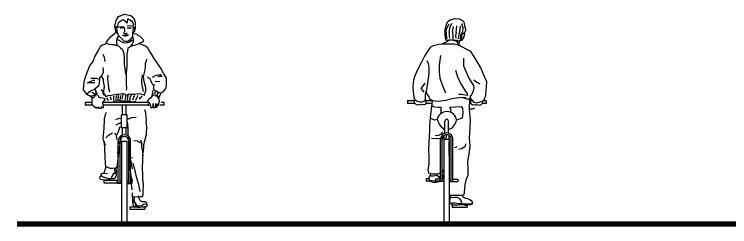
# Model space of a CAD drawing. Header units: millimetres. Extents: x 0 to 35, y -2 to 2.
# Drawn here: x -0.03 to 6.63, y -0.03 to 1.95 of the extents above; entities that cross this region are included whole.
import ezdxf

# ---------------------------------------------------------------- set-up
doc = ezdxf.new("R2010")
doc.units = ezdxf.units.MM
doc.layers.add('45-Biciklisti', color=7, linetype='Continuous')

# ---------------------------------------------------------------- blocks, each defined once
blk = doc.blocks.new('Cyclist 01 - Front view')
for p, q in [((-0.0566, 1.929), (0.0005, 1.9491)), ((0.0005, 1.9491), (0.0586, 1.9375)), ((0.0586, 1.9375), (0.085, 1.9174)), ((-0.0839, 1.8638), (-0.0777, 1.8921)), ((-0.0777, 1.8921), (-0.0566, 1.929)), ((-0.057, 1.8667), (-0.06, 1.8519)), ((-0.057, 1.8667), (-0.0431, 1.8832)), ((-0.0431, 1.8832), (-0.0291, 1.8932)), ((-0.0291, 1.8932), (-0.0104, 1.901)), ((-0.0104, 1.901), (0.0096, 1.8832)), ((0.0096, 1.8832), (0.0226, 1.8667)), ((0.0226, 1.8667), (0.0296, 1.8784)), ((0.0296, 1.8784), (0.0322, 1.8971)), ((0.0322, 1.8971), (0.0318, 1.9075)), ((0.0318, 1.9075), (0.0505, 1.8984)), ((0.0505, 1.8984), (0.0661, 1.8897)), ((0.0661, 1.8897), (0.0792, 1.8715)), ((0.0792, 1.8715), (0.0805, 1.8554)), ((0.085, 1.9174), (0.0924, 1.8963)), ((0.0924, 1.8963), (0.0998, 1.8773)), ((0.0998, 1.8773), (0.1012, 1.8606)), ((-0.0879, 1.8461), (-0.0839, 1.8638)), ((-0.0879, 1.8418), (-0.0879, 1.8461)), ((-0.0878, 1.8329), (-0.0879, 1.8418)), ((-0.0844, 1.8138), (-0.0878, 1.8329)), ((-0.0809, 1.7918), (-0.0844, 1.8138)), ((-0.0796, 1.8329), (-0.0812, 1.8221)), ((-0.0812, 1.8221), (-0.0769, 1.7941)), ((-0.0763, 1.833), (-0.0796, 1.8329)), ((-0.0779, 1.8214), (-0.0789, 1.832)), ((-0.0761, 1.8024), (-0.0779, 1.8214)), ((-0.0681, 1.833), (-0.0763, 1.833)), ((-0.076, 1.7941), (-0.0761, 1.8024)), ((-0.0679, 1.8067), (-0.0694, 1.7942)), ((-0.0623, 1.8232), (-0.0681, 1.833)), ((-0.0678, 1.7942), (-0.0679, 1.8067)), ((-0.06, 1.8519), (-0.0642, 1.8462)), ((-0.0642, 1.8462), (-0.0641, 1.8371)), ((-0.0641, 1.8371), (-0.0623, 1.8232)), ((-0.0509, 1.8339), (-0.0278, 1.8366)), ((-0.04, 1.8201), (-0.0278, 1.8251)), ((-0.0278, 1.8366), (-0.0071, 1.8342)), ((-0.0278, 1.8251), (-0.0228, 1.8209)), ((-0.0228, 1.8209), (-0.0186, 1.8275)), ((-0.0186, 1.8275), (-0.0169, 1.8209)), ((-0.0169, 1.8209), (-0.012, 1.8252)), ((-0.012, 1.8252), (-0.008, 1.8243)), ((-0.0071, 1.8342), (-0.0021, 1.8243)), ((-0.0021, 1.8243), (0.0014, 1.8013)), ((0.0014, 1.8013), (0.0015, 1.7858)), ((0.0488, 1.8412), (0.0249, 1.8377)), ((0.0259, 1.8222), (0.0348, 1.8239)), ((0.0348, 1.8239), (0.0398, 1.8223)), ((0.0398, 1.8223), (0.0431, 1.8256)), ((0.0431, 1.8256), (0.0464, 1.8181)), ((0.0464, 1.8181), (0.0489, 1.8257)), ((0.0677, 1.8357), (0.0488, 1.8412)), ((0.0489, 1.8257), (0.0506, 1.824)), ((0.0506, 1.824), (0.0572, 1.8224)), ((0.0572, 1.8224), (0.0629, 1.8182)), ((0.0803, 1.8151), (0.0757, 1.7771)), ((0.0796, 1.8489), (0.0768, 1.8407)), ((0.0768, 1.8407), (0.0769, 1.8292)), ((0.0769, 1.8292), (0.0819, 1.821)), ((0.0805, 1.8554), (0.0796, 1.8489)), ((0.0852, 1.8259), (0.0803, 1.8151)), ((0.0819, 1.821), (0.0868, 1.8233)), ((0.0974, 1.8227), (0.0852, 1.8259)), ((0.0868, 1.8233), (0.0951, 1.8267)), ((0.0951, 1.8267), (0.0985, 1.8112)), ((0.0969, 1.7938), (0.0975, 1.8086)), ((0.0975, 1.8086), (0.0974, 1.8227)), ((0.0985, 1.8112), (0.1017, 1.8185)), ((0.1012, 1.8606), (0.0987, 1.8514)), ((0.1016, 1.8376), (0.0987, 1.8514)), ((0.1033, 1.8317), (0.1016, 1.8376)), ((0.1017, 1.8185), (0.1033, 1.8317)), ((-0.1358, 1.7328), (-0.157, 1.7079)), ((-0.1119, 1.7536), (-0.1358, 1.7328)), ((-0.0932, 1.7686), (-0.1119, 1.7536)), ((-0.0801, 1.7769), (-0.0932, 1.7686)), ((-0.0768, 1.777), (-0.0809, 1.7918)), ((-0.0642, 1.7808), (-0.0801, 1.7769)), ((-0.0769, 1.7941), (-0.071, 1.781)), ((-0.0726, 1.777), (-0.0768, 1.777)), ((-0.0694, 1.7942), (-0.076, 1.7941)), ((-0.071, 1.781), (-0.0726, 1.777)), ((-0.0608, 1.7366), (-0.0715, 1.7233)), ((-0.062, 1.7721), (-0.0678, 1.7942)), ((-0.0552, 1.7531), (-0.062, 1.7721)), ((-0.0483, 1.7456), (-0.0608, 1.7366)), ((-0.041, 1.7377), (-0.0552, 1.7531)), ((-0.022, 1.7171), (-0.041, 1.7377)), ((-0.0157, 1.756), (-0.0026, 1.7568)), ((-0.0042, 1.7518), (-0.0157, 1.756)), ((-0.006, 1.7831), (-0.0084, 1.7798)), ((-0.0084, 1.7798), (-0.0051, 1.7765)), ((-0.0051, 1.7765), (0.0032, 1.77)), ((0.0001, 1.7486), (-0.0042, 1.7518)), ((-0.0026, 1.7568), (0.0132, 1.7595)), ((0.0051, 1.7446), (0.0001, 1.7486)), ((0.0032, 1.77), (0.0098, 1.7701)), ((0.014, 1.7447), (0.0051, 1.7446)), ((0.0098, 1.7701), (0.0171, 1.7701)), ((0.0132, 1.7595), (0.0247, 1.7596)), ((0.0248, 1.7481), (0.014, 1.7447)), ((0.0171, 1.7701), (0.022, 1.7735)), ((0.022, 1.7735), (0.0246, 1.7777)), ((0.0247, 1.7596), (0.0353, 1.7597)), ((0.0314, 1.753), (0.0248, 1.7481)), ((0.0353, 1.7597), (0.0314, 1.753)), ((0.0743, 1.7409), (0.0668, 1.7293)), ((0.0724, 1.738), (0.08, 1.7238)), ((0.0765, 1.7524), (0.0743, 1.7409)), ((0.0757, 1.7771), (0.0765, 1.7524)), ((0.079, 1.7722), (0.0871, 1.7822)), ((0.0938, 1.7683), (0.079, 1.7722)), ((0.0871, 1.7822), (0.0969, 1.7938)), ((0.1176, 1.7619), (0.0938, 1.7683)), ((0.1302, 1.7488), (0.1176, 1.7619)), ((0.1474, 1.7414), (0.1302, 1.7488)), ((0.155, 1.7325), (0.1474, 1.7414)), ((0.1749, 1.7136), (0.155, 1.7325)), ((-0.1864, 1.6674), (-0.2061, 1.6614)), ((-0.1662, 1.6793), (-0.1864, 1.6674)), ((-0.171, 1.6906), (-0.1742, 1.6814)), ((-0.1742, 1.6814), (-0.1412, 1.6727)), ((-0.157, 1.7079), (-0.171, 1.6906)), ((-0.1412, 1.6727), (-0.1156, 1.6696)), ((-0.1156, 1.6696), (-0.0941, 1.6672)), ((-0.0941, 1.6672), (-0.0743, 1.66)), ((-0.0715, 1.7233), (-0.0746, 1.6937)), ((-0.0746, 1.6937), (-0.07, 1.6589)), ((-0.072, 1.7183), (-0.0533, 1.7096)), ((-0.0533, 1.7096), (-0.0308, 1.6956)), ((-0.0308, 1.6956), (-0.011, 1.6869)), ((-0.0028, 1.7008), (-0.022, 1.7171)), ((-0.011, 1.6869), (0.0072, 1.6844)), ((0.0094, 1.6976), (-0.0028, 1.7008)), ((0.0072, 1.6844), (0.0285, 1.6878)), ((0.0242, 1.6977), (0.0094, 1.6976)), ((0.0423, 1.7028), (0.0242, 1.6977)), ((0.0285, 1.6878), (0.0466, 1.6946)), ((0.0547, 1.7111), (0.0423, 1.7028)), ((0.0466, 1.6946), (0.063, 1.7022)), ((0.0705, 1.6717), (0.0533, 1.649)), ((0.0668, 1.7293), (0.0547, 1.7111)), ((0.063, 1.7022), (0.0818, 1.7126)), ((0.0803, 1.6899), (0.0705, 1.6717)), ((0.0789, 1.6586), (0.1068, 1.6654)), ((0.08, 1.7238), (0.0828, 1.7064)), ((0.0828, 1.7064), (0.0803, 1.6899)), ((0.1068, 1.6654), (0.1413, 1.6804)), ((0.1741, 1.6636), (0.1392, 1.6756)), ((0.1413, 1.6804), (0.1627, 1.6898)), ((0.1627, 1.6898), (0.18, 1.7014)), ((0.18, 1.7014), (0.1749, 1.7136)), ((-0.2413, 1.6193), (-0.2762, 1.5614)), ((-0.2267, 1.6474), (-0.2413, 1.6193)), ((-0.2061, 1.6614), (-0.2267, 1.6474)), ((-0.0743, 1.66), (-0.0562, 1.6552)), ((-0.0562, 1.6552), (-0.037, 1.6389)), ((-0.037, 1.6389), (-0.0187, 1.6216)), ((-0.0187, 1.6216), (-0.0069, 1.5838)), ((0.0261, 1.5735), (0.0315, 1.6088)), ((0.0315, 1.6088), (0.0355, 1.6361)), ((0.0355, 1.6361), (0.0519, 1.6485)), ((0.0519, 1.6485), (0.0789, 1.6586)), ((0.1969, 1.6528), (0.1741, 1.6636)), ((0.2174, 1.6336), (0.1969, 1.6528)), ((0.2305, 1.6132), (0.2174, 1.6336)), ((0.255, 1.5768), (0.2305, 1.6132)), ((-0.2762, 1.5614), (-0.2956, 1.5109)), ((-0.1998, 1.5791), (-0.1872, 1.5521)), ((-0.1872, 1.5521), (-0.1819, 1.5117)), ((-0.0069, 1.5838), (-0.0026, 1.5361)), ((-0.0026, 1.5361), (-0.0012, 1.4792)), ((0.0263, 1.5405), (0.0261, 1.5735)), ((0.0266, 1.5001), (0.0263, 1.5405)), ((0.2012, 1.5046), (0.2092, 1.5336)), ((0.2771, 1.539), (0.255, 1.5768)), ((0.3166, 1.4801), (0.2771, 1.539)), ((-0.322, 1.477), (-0.3454, 1.4139)), ((-0.2956, 1.5109), (-0.322, 1.477)), ((-0.0012, 1.4792), (0.0023, 1.4462)), ((0.026, 1.4638), (0.0266, 1.5001)), ((0.1918, 1.4345), (0.1973, 1.4651)), ((0.197, 1.4938), (0.2012, 1.5046)), ((0.1973, 1.4651), (0.197, 1.4938)), ((0.3421, 1.442), (0.3166, 1.4801)), ((-0.3454, 1.4139), (-0.3609, 1.3703)), ((-0.2057, 1.3831), (-0.1937, 1.4111)), ((-0.1955, 1.4358), (-0.198, 1.4556)), ((-0.1937, 1.4111), (-0.1955, 1.4358)), ((0.0023, 1.4462), (0.0075, 1.4133)), ((0.0075, 1.4133), (0.0159, 1.387)), ((0.0159, 1.387), (0.0208, 1.4019)), ((0.0208, 1.4019), (0.0238, 1.4349)), ((0.0238, 1.4349), (0.026, 1.4638)), ((0.1846, 1.3958), (0.1918, 1.4345)), ((0.3664, 1.3963), (0.3421, 1.442)), ((-0.3742, 1.3329), (-0.3811, 1.2921)), ((-0.3609, 1.3703), (-0.3742, 1.3329)), ((-0.3198, 1.3253), (-0.2886, 1.337)), ((-0.2878, 1.3528), (-0.3125, 1.3517)), ((-0.2886, 1.337), (-0.2745, 1.3371)), ((-0.2575, 1.3537), (-0.2878, 1.3528)), ((-0.2426, 1.3473), (-0.2575, 1.3537)), ((-0.2376, 1.34), (-0.2301, 1.3466)), ((-0.2284, 1.3302), (-0.2376, 1.34)), ((-0.2301, 1.3466), (-0.2279, 1.3622)), ((-0.2279, 1.3622), (-0.2057, 1.3831)), ((-0.2128, 1.3763), (-0.2114, 1.3632)), ((-0.2114, 1.3632), (-0.1988, 1.3419)), ((-0.1988, 1.3419), (-0.1987, 1.3238)), ((-0.1539, 1.3841), (-0.1569, 1.3462)), ((-0.1569, 1.3462), (-0.1516, 1.2985)), ((0.0159, 1.387), (0.0153, 1.3442)), ((0.0153, 1.3442), (0.0166, 1.2948)), ((0.1603, 1.3446), (0.1589, 1.3107)), ((0.165, 1.3726), (0.1603, 1.3446)), ((0.1609, 1.3881), (0.165, 1.3726)), ((0.1775, 1.3694), (0.1846, 1.3958)), ((0.1844, 1.324), (0.1775, 1.3694)), ((0.2161, 1.3695), (0.2307, 1.3569)), ((0.2307, 1.3569), (0.241, 1.3461)), ((0.241, 1.3461), (0.2489, 1.3217)), ((0.2613, 1.3651), (0.2941, 1.3827)), ((0.2941, 1.3827), (0.3319, 1.3886)), ((0.3518, 1.3723), (0.3123, 1.3697)), ((0.3319, 1.3886), (0.3518, 1.3723)), ((0.3925, 1.3552), (0.3664, 1.3963)), ((0.3931, 1.3342), (0.3925, 1.3552)), ((0.3927, 1.2873), (0.3931, 1.3342)), ((-0.3811, 1.2921), (-0.3834, 1.2485)), ((-0.3445, 1.3119), (-0.3198, 1.3253)), ((-0.3106, 1.3122), (-0.3445, 1.3119)), ((-0.276, 1.3124), (-0.3106, 1.3122)), ((-0.2379, 1.2847), (-0.271, 1.2568)), ((-0.2379, 1.2847), (-0.2332, 1.316)), ((-0.2332, 1.316), (-0.2284, 1.3302)), ((-0.1987, 1.3238), (-0.1894, 1.2768)), ((-0.1894, 1.2768), (-0.1925, 1.257)), ((-0.1516, 1.2985), (-0.1481, 1.2639)), ((0.0166, 1.2948), (0.0185, 1.2668)), ((0.0185, 1.2668), (0.0177, 1.2438)), ((0.1589, 1.3107), (0.165, 1.2778)), ((0.165, 1.2778), (0.1743, 1.231)), ((0.198, 1.2665), (0.1844, 1.324)), ((0.1989, 1.2385), (0.198, 1.2665)), ((0.2489, 1.3217), (0.2601, 1.2977)), ((0.2601, 1.2977), (0.2717, 1.2932)), ((0.2763, 1.2957), (0.2692, 1.2775)), ((0.2692, 1.2775), (0.2692, 1.2593)), ((0.2717, 1.2932), (0.2763, 1.2957)), ((0.2846, 1.3273), (0.3284, 1.326)), ((0.3864, 1.2596), (0.3927, 1.2873)), ((-0.3834, 1.2485), (-0.3492, 1.2027)), ((-0.3494, 1.211), (-0.3492, 1.2027)), ((-0.3492, 1.2027), (-0.3318, 1.1986)), ((-0.3463, 1.2014), (-0.3382, 1.2219)), ((-0.3382, 1.2219), (-0.3162, 1.2385)), ((-0.3318, 1.1986), (-0.3162, 1.1881)), ((-0.3162, 1.2385), (-0.2857, 1.2496)), ((-0.2939, 1.2203), (-0.3038, 1.2226)), ((-0.2963, 1.1919), (-0.2729, 1.2025)), ((-0.2756, 1.2023), (-0.2939, 1.2203)), ((-0.2857, 1.2496), (-0.271, 1.2579)), ((-0.2757, 1.1891), (-0.2626, 1.2)), ((-0.2729, 1.2025), (-0.2644, 1.217)), ((-0.2621, 1.232), (-0.271, 1.2568)), ((-0.27, 1.237), (-0.271, 1.241)), ((-0.2609, 1.2189), (-0.27, 1.237)), ((-0.2626, 1.2), (-0.2495, 1.2067)), ((-0.2538, 1.2133), (-0.2621, 1.232)), ((-0.2495, 1.2067), (-0.2538, 1.2133)), ((-0.2503, 1.2046), (-0.2413, 1.1865)), ((-0.2022, 1.2355), (-0.2179, 1.2486)), ((-0.1979, 1.2175), (-0.2022, 1.2355)), ((-0.1878, 1.1938), (-0.1979, 1.2175)), ((-0.1925, 1.257), (-0.1947, 1.2389)), ((-0.1947, 1.2389), (-0.1939, 1.2168)), ((-0.1939, 1.2168), (-0.1805, 1.1945)), ((-0.1481, 1.2639), (-0.1403, 1.2278)), ((-0.1196, 1.1966), (-0.0783, 1.2078)), ((-0.0783, 1.2078), (-0.0512, 1.2063)), ((-0.0512, 1.2063), (-0.0183, 1.2138)), ((-0.0203, 1.1595), (-0.0116, 1.2024)), ((-0.0183, 1.2138), (0.0008, 1.21)), ((0.0008, 1.21), (0.0115, 1.1969)), ((0.0115, 1.1969), (0.0263, 1.201)), ((0.0263, 1.201), (0.0453, 1.2087)), ((0.0453, 1.2087), (0.0641, 1.2072)), ((0.0538, 1.1716), (0.0641, 1.1996)), ((0.0641, 1.2072), (0.097, 1.2065)), ((0.097, 1.2065), (0.1309, 1.2126)), ((0.1309, 1.2126), (0.1507, 1.2094)), ((0.1507, 1.2094), (0.1695, 1.2037)), ((0.1695, 1.2037), (0.1803, 1.2064)), ((0.1803, 1.2064), (0.1828, 1.1956)), ((0.1828, 1.1956), (0.1989, 1.2385)), ((0.2543, 1.1957), (0.2669, 1.2137)), ((0.2624, 1.2253), (0.2662, 1.2434)), ((0.2669, 1.2137), (0.2624, 1.2253)), ((0.2662, 1.2518), (0.2897, 1.2412)), ((0.2692, 1.2593), (0.2677, 1.2525)), ((0.2882, 1.2317), (0.2832, 1.2428)), ((0.2839, 1.2106), (0.2882, 1.2317)), ((0.2897, 1.2412), (0.3154, 1.2245)), ((0.3046, 1.2027), (0.3156, 1.22)), ((0.3154, 1.2245), (0.3396, 1.2185)), ((0.3156, 1.22), (0.3202, 1.2218)), ((0.3385, 1.2196), (0.3195, 1.1731)), ((0.3396, 1.2185), (0.3601, 1.2291)), ((0.3601, 1.2291), (0.3775, 1.2465)), ((0.3775, 1.2465), (0.3864, 1.2596)), ((-0.3182, 1.1922), (-0.2963, 1.1919)), ((-0.3162, 1.1881), (-0.3012, 1.1684)), ((-0.3012, 1.1684), (-0.2848, 1.1775)), ((-0.3009, 1.1207), (-0.3006, 1.1447)), ((-0.3006, 1.1447), (-0.3001, 1.1668)), ((-0.3001, 1.1668), (-0.2995, 1.1693)), ((-0.2848, 1.1775), (-0.2757, 1.1891)), ((-0.2413, 1.1865), (-0.2277, 1.1771)), ((-0.2277, 1.1771), (-0.202, 1.1729)), ((-0.1962, 1.143), (-0.2027, 1.1286)), ((-0.202, 1.1729), (-0.1865, 1.1684)), ((-0.189, 1.1474), (-0.1962, 1.143)), ((-0.1823, 1.1588), (-0.189, 1.1474)), ((-0.1865, 1.1684), (-0.1823, 1.1588)), ((-0.1805, 1.1945), (-0.1722, 1.1864)), ((-0.1722, 1.1864), (-0.1492, 1.1931)), ((-0.1479, 1.147), (-0.1639, 1.1742)), ((-0.1492, 1.1931), (-0.1196, 1.1966)), ((-0.1209, 1.1521), (-0.1301, 1.1817)), ((-0.0985, 1.1467), (-0.0995, 1.1885)), ((-0.0986, 1.1391), (-0.0738, 1.1468)), ((-0.0772, 1.1574), (-0.0749, 1.1953)), ((-0.0738, 1.1468), (-0.035, 1.1455)), ((-0.0574, 1.151), (-0.0544, 1.198)), ((-0.04, 1.1511), (-0.0321, 1.1949)), ((-0.035, 1.1455), (-0.0037, 1.1441)), ((-0.0037, 1.1441), (0.0151, 1.1442)), ((0.0094, 1.1564), (0.0132, 1.1903)), ((0.0151, 1.1442), (0.0333, 1.1443)), ((0.0292, 1.1549), (0.0345, 1.1961)), ((0.0333, 1.1443), (0.0656, 1.1363)), ((0.0507, 1.1435), (0.0538, 1.1716)), ((0.0656, 1.1363), (0.0919, 1.1389)), ((0.0777, 1.1529), (0.0883, 1.1793)), ((0.0883, 1.1793), (0.0971, 1.1959)), ((0.0919, 1.1389), (0.107, 1.1414)), ((0.1066, 1.1522), (0.117, 1.1795)), ((0.117, 1.1795), (0.1277, 1.1961)), ((0.1402, 1.159), (0.15, 1.1756)), ((0.15, 1.1756), (0.1647, 1.1881)), ((0.2202, 1.1517), (0.2121, 1.1344)), ((0.2121, 1.1344), (0.2125, 1.1285)), ((0.2255, 1.1563), (0.2202, 1.1517)), ((0.2341, 1.1628), (0.2255, 1.1563)), ((0.2442, 1.1738), (0.2341, 1.1628)), ((0.2601, 1.1935), (0.2442, 1.1738)), ((0.2659, 1.1931), (0.2543, 1.1957)), ((0.2846, 1.1975), (0.2659, 1.1931)), ((0.3008, 1.1942), (0.2846, 1.1975)), ((0.3037, 1.1882), (0.2889, 1.1837)), ((0.3157, 1.183), (0.3008, 1.1942)), ((0.3133, 1.177), (0.3037, 1.1882)), ((0.3227, 1.1603), (0.3133, 1.177)), ((0.3195, 1.1731), (0.3157, 1.183)), ((0.3211, 1.1205), (0.3252, 1.1428)), ((0.3252, 1.1428), (0.3227, 1.1603)), ((-0.3656, 1.1318), (-0.3656, 1.1031)), ((-0.3656, 1.1318), (-0.2988, 1.1318)), ((-0.2945, 1.1031), (-0.3656, 1.1031)), ((-0.2941, 1.1004), (-0.3009, 1.1207)), ((-0.285, 1.0908), (-0.2941, 1.1004)), ((-0.2702, 1.0785), (-0.285, 1.0908)), ((-0.2614, 1.0776), (-0.2702, 1.0785)), ((-0.2555, 1.0782), (-0.2678, 1.0902)), ((-0.2678, 1.0902), (-0.2614, 1.0776)), ((-0.2466, 1.0754), (-0.2555, 1.0782)), ((-0.2369, 1.0777), (-0.2466, 1.0754)), ((-0.2282, 1.075), (-0.246, 1.0892)), ((-0.246, 1.0892), (-0.2369, 1.0777)), ((-0.2202, 1.0726), (-0.2282, 1.075)), ((-0.2134, 1.0784), (-0.2202, 1.0726)), ((-0.2033, 1.0779), (-0.2153, 1.0924)), ((-0.2153, 1.0924), (-0.2134, 1.0784)), ((-0.1966, 1.0855), (-0.2033, 1.0779)), ((-0.2027, 1.1286), (-0.2009, 1.1072)), ((-0.2009, 1.1072), (-0.1966, 1.1012)), ((-0.1966, 1.1012), (-0.1966, 1.0855)), ((-0.1942, 1.1318), (0.2154, 1.1318)), ((0.2154, 1.1031), (-0.192, 1.1031)), ((-0.0166, 1.0153), (-0.0166, 1.1031)), ((0.0166, 1.0153), (0.0166, 1.1031)), ((0.2125, 1.1285), (0.2285, 1.1299)), ((0.2268, 1.1031), (0.214, 1.1031)), ((0.2154, 1.1318), (0.229, 1.1318)), ((0.2274, 1.0987), (0.2252, 1.1152)), ((0.2285, 1.1299), (0.238, 1.1101)), ((0.238, 1.1101), (0.2441, 1.0876)), ((0.2441, 1.0876), (0.2534, 1.0758)), ((0.2534, 1.0758), (0.263, 1.0892)), ((0.263, 1.0892), (0.267, 1.101)), ((0.2679, 1.1044), (0.2648, 1.089)), ((0.2648, 1.089), (0.2723, 1.0771)), ((0.267, 1.101), (0.2689, 1.1208)), ((0.2689, 1.1208), (0.2679, 1.1044)), ((0.2723, 1.0771), (0.2799, 1.0823)), ((0.2799, 1.0823), (0.2879, 1.091)), ((0.2879, 1.091), (0.291, 1.1196)), ((0.291, 1.1017), (0.2879, 1.0845)), ((0.2879, 1.0845), (0.3009, 1.0854)), ((0.291, 1.1196), (0.291, 1.1017)), ((0.3009, 1.0854), (0.3056, 1.0922)), ((0.3056, 1.0922), (0.3059, 1.1007)), ((0.3059, 1.1007), (0.3082, 1.1165)), ((0.3082, 1.1165), (0.3067, 1.0973)), ((0.3067, 1.0973), (0.3136, 1.1028)), ((0.3136, 1.1028), (0.3211, 1.1205)), ((0.3656, 1.1031), (0.3294, 1.1031)), ((0.3413, 1.1318), (0.3656, 1.1318)), ((0.3656, 1.1318), (0.3656, 1.1031)), ((-0.1783, 1.019), (-0.1895, 0.9761)), ((-0.1695, 1.0365), (-0.1783, 1.019)), ((-0.0266, 0.8937), (-0.0266, 1.0153)), ((0.0266, 1.0153), (-0.0266, 1.0153)), ((0.0266, 0.8937), (0.0266, 1.0153)), ((0.1997, 1.0317), (0.1885, 1.0613)), ((0.2033, 0.9922), (0.1997, 1.0317)), ((-0.1895, 0.9761), (-0.1905, 0.8872)), ((-0.0808, 0.972), (-0.0495, 0.983)), ((-0.0295, 0.9443), (-0.0623, 0.9286)), ((-0.0495, 0.983), (-0.0266, 0.9815)), ((0.0266, 0.9738), (0.0289, 0.9744)), ((0.0266, 0.9454), (0.0292, 0.9332)), ((0.0289, 0.9744), (0.0699, 0.9905)), ((0.0292, 0.9332), (0.0312, 0.8822)), ((0.0699, 0.9905), (0.1078, 0.9915)), ((0.2021, 0.9395), (0.2051, 0.9691)), ((0.2082, 0.9052), (0.2021, 0.9395)), ((0.2051, 0.9691), (0.2033, 0.9922)), ((-0.1905, 0.8872), (-0.2006, 0.7958)), ((-0.0623, 0.9286), (-0.0804, 0.9186)), ((-0.057, 0.8501), (-0.0409, 0.9062)), ((0.0266, 0.8937), (-0.0266, 0.8937)), ((-0.0166, 0.8266), (-0.0166, 0.8937)), ((0.0166, 0.8266), (0.0166, 0.8937)), ((0.0312, 0.8822), (0.0323, 0.8337)), ((0.2064, 0.8317), (0.2082, 0.9052)), ((-0.1725, 0.8019), (-0.1483, 0.827)), ((-0.1483, 0.827), (-0.1119, 0.8478)), ((-0.0924, 0.8432), (-0.0815, 0.8294)), ((-0.0742, 0.8196), (-0.057, 0.8501)), ((-0.068, 0.7825), (-0.0742, 0.8196)), ((-0.0427, 0.7252), (-0.0285, 0.8053)), ((-0.0285, 0.8053), (-0.0242, 0.8263)), ((0.0323, 0.8337), (0.0408, 0.7671)), ((0.1934, 0.7865), (0.2064, 0.8317)), ((-0.2006, 0.7958), (-0.1926, 0.7568)), ((-0.1926, 0.7568), (-0.1771, 0.7323)), ((-0.19, 0.7698), (-0.1865, 0.6928)), ((-0.0578, 0.3765), (-0.0578, 0.7727)), ((-0.0546, 0.7698), (-0.0442, 0.7386)), ((-0.0411, 0.3765), (-0.0411, 0.7713)), ((-0.0245, 0), (-0.0245, 0.7711)), ((-0.0245, 0.7711), (0.0245, 0.7711)), ((0.0245, 0), (0.0245, 0.7711)), ((0.0408, 0.7671), (0.046, 0.701)), ((0.0411, 0.3765), (0.0411, 0.7711)), ((0.0578, 0.3765), (0.0578, 0.7727)), ((0.1209, 0.77), (0.0873, 0.773)), ((0.1484, 0.7517), (0.1209, 0.77)), ((0.1629, 0.75), (0.1535, 0.778)), ((0.1632, 0.7112), (0.1629, 0.75)), ((0.1785, 0.7259), (0.1934, 0.7865)), ((-0.1865, 0.6928), (-0.182, 0.622)), ((-0.0643, 0.6591), (-0.0427, 0.7252)), ((-0.0583, 0.6072), (-0.0481, 0.6922)), ((0.046, 0.701), (0.0471, 0.6336)), ((0.17, 0.6767), (0.1632, 0.7112)), ((0.1709, 0.6536), (0.17, 0.6767)), ((0.1785, 0.7259), (0.1758, 0.6632)), ((-0.182, 0.622), (-0.1806, 0.5668)), ((-0.0677, 0.5323), (-0.0583, 0.6072)), ((0.0471, 0.6336), (0.0637, 0.5652)), ((0.0514, 0.6079), (0.0485, 0.5644)), ((0.057, 0.6145), (0.0751, 0.6173)), ((0.1725, 0.5874), (0.1698, 0.6368)), ((0.1777, 0.6306), (0.1709, 0.6536)), ((-0.1806, 0.5668), (-0.1771, 0.5348)), ((-0.1771, 0.5348), (-0.1318, 0.5194)), ((-0.1753, 0.5141), (-0.1711, 0.5328)), ((0.0485, 0.5644), (0.0489, 0.5107)), ((0.0637, 0.5652), (0.0705, 0.512)), ((0.0788, 0.5662), (0.0933, 0.5103)), ((0.168, 0.5248), (0.1725, 0.5874)), ((-0.2177, 0.4604), (-0.2105, 0.4703)), ((-0.2105, 0.4703), (-0.2023, 0.472)), ((-0.2023, 0.472), (-0.1891, 0.4721)), ((-0.1891, 0.4721), (-0.1759, 0.4696)), ((-0.1879, 0.4719), (-0.1802, 0.5051)), ((-0.1802, 0.5051), (-0.1753, 0.5141)), ((-0.1759, 0.4696), (-0.1578, 0.473)), ((-0.1318, 0.5194), (-0.1087, 0.5195)), ((-0.1018, 0.4678), (-0.1115, 0.4529)), ((-0.1087, 0.5195), (-0.0808, 0.523)), ((-0.0877, 0.4703), (-0.1018, 0.4678)), ((-0.0918, 0.5216), (-0.0922, 0.5123)), ((-0.0922, 0.5123), (-0.0921, 0.5015)), ((-0.0921, 0.5015), (-0.0894, 0.4867)), ((-0.0894, 0.4867), (-0.0903, 0.4761)), ((-0.0754, 0.472), (-0.0877, 0.4703)), ((-0.0808, 0.523), (-0.0677, 0.5323)), ((-0.0766, 0.526), (-0.0791, 0.5174)), ((-0.0791, 0.5174), (-0.0763, 0.4983)), ((-0.0763, 0.4983), (-0.0755, 0.4812)), ((-0.0755, 0.4812), (-0.0754, 0.472)), ((-0.0744, 0.4581), (-0.0754, 0.472)), ((0.0489, 0.5107), (0.0633, 0.4301)), ((0.0933, 0.5103), (0.1087, 0.437)), ((0.1719, 0.449), (0.168, 0.5248)), ((-0.2284, 0.4386), (-0.2202, 0.4479)), ((-0.2266, 0.4189), (-0.2284, 0.4386)), ((-0.2216, 0.4123), (-0.2266, 0.4189)), ((-0.1926, 0.406), (-0.2216, 0.4123)), ((-0.2202, 0.4479), (-0.211, 0.4486)), ((-0.217, 0.4528), (-0.2177, 0.4604)), ((-0.2168, 0.4482), (-0.217, 0.4528)), ((-0.211, 0.4486), (-0.1971, 0.4398)), ((-0.1971, 0.4398), (-0.1714, 0.4301)), ((-0.1672, 0.4071), (-0.1926, 0.406)), ((-0.0698, 0.4028), (-0.1914, 0.4028)), ((-0.1914, 0.4028), (-0.1914, 0.3817)), ((-0.1714, 0.4301), (-0.1492, 0.4253)), ((-0.1334, 0.4179), (-0.1672, 0.4071)), ((-0.1492, 0.4253), (-0.1196, 0.4239)), ((-0.1245, 0.4229), (-0.1334, 0.4179)), ((-0.1196, 0.4329), (-0.1245, 0.4229)), ((-0.1115, 0.4529), (-0.1196, 0.4329)), ((-0.1196, 0.4239), (-0.108, 0.4223)), ((-0.108, 0.4223), (-0.0923, 0.4241)), ((-0.0923, 0.4241), (-0.0857, 0.4291)), ((-0.0857, 0.4291), (-0.0776, 0.4456)), ((-0.0776, 0.4456), (-0.0744, 0.4581)), ((-0.0698, 0.4028), (-0.0698, 0.3817)), ((0.0633, 0.4301), (0.0621, 0.3734)), ((0.0691, 0.4224), (0.071, 0.3935)), ((0.1087, 0.437), (0.1272, 0.3788)), ((0.1715, 0.4137), (0.1719, 0.449)), ((0.1767, 0.3733), (0.1715, 0.4137)), ((-0.1914, 0.3817), (-0.0698, 0.3817)), ((-0.0677, 0.3977), (-0.0677, 0.3765)), ((-0.0578, 0.3977), (-0.0677, 0.3977)), ((-0.0245, 0.3765), (-0.0677, 0.3765)), ((-0.0245, 0.3977), (-0.0411, 0.3977)), ((0.0245, 0.3977), (0.0411, 0.3977)), ((0.0245, 0.3765), (0.0677, 0.3765)), ((0.0578, 0.3977), (0.0677, 0.3977)), ((0.0621, 0.3734), (0.0691, 0.3175)), ((0.0677, 0.3977), (0.0677, 0.3765)), ((0.1272, 0.3788), (0.1443, 0.3032)), ((0.1746, 0.3041), (0.1767, 0.3733)), ((0.071, 0.2885), (0.0722, 0.2523)), ((0.1667, 0.2556), (0.1748, 0.2738)), ((0.1748, 0.2738), (0.1746, 0.3041)), ((0.072, 0.2572), (0.074, 0.2335)), ((0.0722, 0.2523), (0.087, 0.255)), ((0.074, 0.2335), (0.0741, 0.2161)), ((0.0741, 0.2161), (0.0749, 0.2038)), ((0.0881, 0.2014), (0.0747, 0.2062)), ((0.0749, 0.2038), (0.0793, 0.1841)), ((0.0936, 0.2543), (0.0863, 0.222)), ((0.0863, 0.222), (0.0863, 0.2129)), ((0.0863, 0.2129), (0.0946, 0.204)), ((0.087, 0.255), (0.1117, 0.2526)), ((0.0996, 0.1958), (0.0881, 0.2014)), ((0.0946, 0.204), (0.1013, 0.1942)), ((0.1117, 0.2526), (0.1446, 0.2554)), ((0.1313, 0.2488), (0.1296, 0.2612)), ((0.1404, 0.2307), (0.1313, 0.2488)), ((0.1464, 0.2176), (0.1404, 0.2307)), ((0.1446, 0.2554), (0.1667, 0.2556)), ((0.1522, 0.2117), (0.1464, 0.2176)), ((0.1647, 0.2069), (0.1522, 0.2117)), ((0.1704, 0.2069), (0.1647, 0.2069)), ((0.1819, 0.2063), (0.1704, 0.2069)), ((0.1944, 0.2054), (0.1819, 0.2063)), ((0.2034, 0.1999), (0.1944, 0.2054)), ((0.2084, 0.194), (0.2034, 0.1999)), ((0.0516, 0.1584), (0.0516, 0.1373)), ((0.0516, 0.1584), (0.1144, 0.1584)), ((0.0516, 0.1373), (0.1914, 0.1373)), ((0.0793, 0.1841), (0.086, 0.1625)), ((0.086, 0.1625), (0.1025, 0.161)), ((0.1057, 0.1777), (0.0996, 0.1958)), ((0.1013, 0.1942), (0.108, 0.1768)), ((0.1025, 0.161), (0.1057, 0.1777)), ((0.1131, 0.1594), (0.1071, 0.1793)), ((0.108, 0.1768), (0.1189, 0.1677)), ((0.1256, 0.1546), (0.1131, 0.1594)), ((0.1189, 0.1677), (0.1394, 0.1678)), ((0.1477, 0.1547), (0.1256, 0.1546)), ((0.1394, 0.1678), (0.1608, 0.1729)), ((0.1668, 0.1565), (0.1477, 0.1547)), ((0.1608, 0.1729), (0.1788, 0.1839)), ((0.1645, 0.1584), (0.1914, 0.1584)), ((0.1865, 0.16), (0.1668, 0.1565)), ((0.1788, 0.1839), (0.1896, 0.1882)), ((0.202, 0.161), (0.1865, 0.16)), ((0.1896, 0.1882), (0.2028, 0.1857)), ((0.1914, 0.1584), (0.1914, 0.1373)), ((0.2111, 0.1693), (0.202, 0.161)), ((0.2028, 0.1857), (0.2101, 0.1792)), ((0.2068, 0.1821), (0.2084, 0.194)), ((0.2101, 0.1792), (0.2111, 0.1693)), ((-0.0245, 0), (0.0245, 0))]:
    blk.add_line(p, q)
for radius in [0.0578, 0.0411]:
    blk.add_arc((0, 0.7712), radius, 359.86644, 180.13356)
blk = doc.blocks.new('Cyclist 01 - Rear view')
for p, q in [((0.0069, 1.8612), (0.0326, 1.8812)), ((0.0326, 1.8812), (0.0783, 1.8931)), ((0.0783, 1.8931), (0.1165, 1.888)), ((0.1165, 1.888), (0.1554, 1.8663)), ((0.1554, 1.8663), (0.1651, 1.8269)), ((-0.017, 1.7727), (-0.0103, 1.8007)), ((-0.0103, 1.8007), (-0.0057, 1.8275)), ((-0.0062, 1.7648), (0.0017, 1.8018)), ((-0.0057, 1.8275), (0.0069, 1.8612)), ((0.0017, 1.8018), (0.0229, 1.8441)), ((0.0228, 1.7667), (0.0331, 1.8138)), ((0.0331, 1.8138), (0.0497, 1.8486)), ((0.0534, 1.7641), (0.0588, 1.799)), ((0.0588, 1.799), (0.0623, 1.8184)), ((0.0908, 1.791), (0.0937, 1.8241)), ((0.1215, 1.7702), (0.1239, 1.8064)), ((0.1239, 1.8064), (0.1308, 1.8241)), ((0.1542, 1.8047), (0.1394, 1.8418)), ((0.1496, 1.7709), (0.1542, 1.8047)), ((0.1651, 1.8269), (0.1759, 1.7939)), ((-0.017, 1.7727), (-0.0174, 1.7417)), ((-0.0174, 1.7417), (-0.016, 1.7128)), ((-0.0062, 1.7648), (-0.0048, 1.7422)), ((-0.0048, 1.7422), (-0.0034, 1.7133)), ((0.0228, 1.7667), (0.0233, 1.7321)), ((0.0233, 1.7321), (0.0246, 1.7082)), ((0.0534, 1.7641), (0.0553, 1.7334)), ((0.0553, 1.7334), (0.0566, 1.7045)), ((0.0887, 1.7641), (0.083, 1.7308)), ((0.0887, 1.7641), (0.0908, 1.791)), ((0.1128, 1.7478), (0.1105, 1.7253)), ((0.1215, 1.7702), (0.1128, 1.7478)), ((0.1288, 1.7324), (0.1284, 1.7143)), ((0.1342, 1.7506), (0.1288, 1.7324)), ((0.1414, 1.763), (0.1342, 1.7506)), ((0.1399, 1.7234), (0.1436, 1.7454)), ((0.1496, 1.7709), (0.1414, 1.763)), ((0.1436, 1.7454), (0.1505, 1.754)), ((0.1505, 1.754), (0.1589, 1.7607)), ((0.1589, 1.7607), (0.1684, 1.7655)), ((0.1622, 1.7362), (0.1594, 1.7225)), ((0.1646, 1.7636), (0.1622, 1.7362)), ((0.1684, 1.7655), (0.1749, 1.7783)), ((0.1759, 1.7939), (0.1749, 1.7783)), ((-0.022, 1.6652), (-0.051, 1.6514)), ((-0.0025, 1.6731), (-0.022, 1.6652)), ((-0.016, 1.7128), (-0.0083, 1.6933)), ((-0.0083, 1.6933), (-0.0002, 1.6899)), ((-0.0034, 1.7133), (0.0019, 1.7049)), ((0.0166, 1.687), (-0.0025, 1.6731)), ((-0.0014, 1.6738), (0.0028, 1.6855)), ((-0.0002, 1.6899), (0.0163, 1.6946)), ((0.0028, 1.6855), (0.004, 1.6911)), ((0.0163, 1.6946), (0.0325, 1.693)), ((0.0375, 1.6911), (0.0166, 1.687)), ((0.0325, 1.693), (0.069, 1.6954)), ((0.0639, 1.6893), (0.0375, 1.6911)), ((0.0925, 1.6774), (0.0639, 1.6893)), ((0.069, 1.6954), (0.0928, 1.6917)), ((0.083, 1.7308), (0.0844, 1.7095)), ((0.106, 1.6638), (0.0925, 1.6774)), ((0.0928, 1.6917), (0.1052, 1.6852)), ((0.1105, 1.7253), (0.105, 1.7022)), ((0.1052, 1.6852), (0.1198, 1.6874)), ((0.113, 1.6503), (0.1175, 1.6719)), ((0.1175, 1.6719), (0.1189, 1.6799)), ((0.1189, 1.6799), (0.1205, 1.6878)), ((0.1354, 1.6878), (0.119, 1.6873)), ((0.1198, 1.6874), (0.1368, 1.6966)), ((0.1284, 1.7143), (0.1218, 1.6999)), ((0.143, 1.692), (0.1354, 1.6878)), ((0.1368, 1.6966), (0.1399, 1.7234)), ((0.1503, 1.7051), (0.143, 1.692)), ((0.1594, 1.7225), (0.1503, 1.7051)), ((-0.1516, 1.6252), (-0.1761, 1.5913)), ((-0.1262, 1.6392), (-0.1516, 1.6252)), ((-0.0733, 1.6494), (-0.1262, 1.6392)), ((-0.0285, 1.6535), (-0.0733, 1.6494)), ((0.0273, 1.6542), (-0.0285, 1.6535)), ((0.0682, 1.654), (0.0273, 1.6542)), ((0.1094, 1.6462), (0.0682, 1.654)), ((0.1152, 1.6461), (0.106, 1.6638)), ((0.1454, 1.6266), (0.1094, 1.6462)), ((0.1343, 1.6326), (0.1152, 1.6461)), ((0.1871, 1.6057), (0.1454, 1.6266)), ((0.2237, 1.5868), (0.1871, 1.6057)), ((-0.206, 1.5415), (-0.236, 1.4876)), ((-0.1761, 1.5913), (-0.206, 1.5415)), ((-0.057, 1.5492), (-0.0654, 1.506)), ((0.2536, 1.541), (0.2237, 1.5868)), ((0.2827, 1.4913), (0.2536, 1.541)), ((-0.236, 1.4876), (-0.2726, 1.4155)), ((-0.1842, 1.5028), (-0.1735, 1.4755)), ((-0.1735, 1.4755), (-0.1673, 1.4372)), ((-0.0654, 1.506), (-0.0698, 1.4521)), ((0.1564, 1.4876), (0.1563, 1.4512)), ((0.1571, 1.524), (0.1564, 1.4876)), ((0.3159, 1.4328), (0.2827, 1.4913)), ((-0.2726, 1.4155), (-0.2964, 1.3608)), ((-0.1673, 1.4372), (-0.1671, 1.3857)), ((-0.0698, 1.4521), (-0.0714, 1.3994)), ((-0.0714, 1.3994), (-0.0651, 1.339)), ((0.0802, 1.412), (0.1039, 1.3413)), ((0.1563, 1.4512), (0.178, 1.403)), ((0.178, 1.403), (0.2031, 1.3442)), ((0.349, 1.3581), (0.3159, 1.4328)), ((-0.2964, 1.3608), (-0.3105, 1.3202)), ((-0.1744, 1.3375), (-0.1779, 1.288)), ((-0.1671, 1.3857), (-0.1744, 1.3375)), ((-0.0651, 1.339), (-0.0461, 1.2841)), ((0.1039, 1.3413), (0.1377, 1.2753)), ((0.2031, 1.3442), (0.2298, 1.2978)), ((0.373, 1.3043), (0.349, 1.3581)), ((-0.3105, 1.3202), (-0.316, 1.2613)), ((-0.2024, 1.2903), (-0.2294, 1.2582)), ((-0.1779, 1.288), (-0.1848, 1.2548)), ((-0.0461, 1.2841), (-0.027, 1.239)), ((0.1377, 1.2753), (0.1753, 1.2135)), ((0.2298, 1.2978), (0.2493, 1.2705)), ((0.2493, 1.2705), (0.2526, 1.2478)), ((0.2517, 1.3237), (0.2788, 1.2993)), ((0.2788, 1.2993), (0.3079, 1.2856)), ((0.3696, 1.2598), (0.373, 1.3043)), ((-0.316, 1.2613), (-0.3115, 1.2092)), ((-0.3115, 1.2092), (-0.3034, 1.1418)), ((-0.2294, 1.2582), (-0.2398, 1.2429)), ((-0.2398, 1.2429), (-0.2257, 1.2225)), ((-0.2257, 1.2225), (-0.2135, 1.2064)), ((-0.1969, 1.1936), (-0.1914, 1.213)), ((-0.1848, 1.2548), (-0.1914, 1.213)), ((-0.1914, 1.213), (-0.1893, 1.1954)), ((-0.027, 1.239), (-0.0115, 1.2005)), ((0.1753, 1.2135), (0.19, 1.1944)), ((0.2418, 1.2091), (0.2312, 1.1855)), ((0.2526, 1.2478), (0.2418, 1.2091)), ((0.3629, 1.1803), (0.3676, 1.2221)), ((0.3676, 1.2221), (0.3696, 1.2598)), ((-0.3034, 1.1418), (-0.2823, 1.1285)), ((-0.3009, 1.1086), (-0.2982, 1.1385)), ((-0.2053, 1.1279), (-0.1968, 1.1424)), ((-0.1971, 1.1471), (-0.1969, 1.1936)), ((-0.1968, 1.1424), (-0.1971, 1.1471)), ((-0.1903, 1.1152), (-0.1956, 1.1382)), ((-0.1893, 1.1954), (-0.1654, 1.1646)), ((-0.1654, 1.1646), (-0.1631, 1.1532)), ((-0.1631, 1.1532), (-0.1446, 1.1378)), ((-0.1446, 1.1378), (-0.1241, 1.1298)), ((-0.1326, 1.1331), (-0.1349, 1.1207)), ((-0.0544, 1.1259), (-0.0065, 1.1344)), ((-0.0065, 1.1344), (0.0364, 1.1473)), ((0.0364, 1.1473), (0.0863, 1.1564)), ((0.0863, 1.1564), (0.117, 1.1595)), ((0.1401, 1.1848), (0.112, 1.186)), ((0.117, 1.1595), (0.1504, 1.1626)), ((0.1708, 1.1785), (0.1401, 1.1848)), ((0.1504, 1.1626), (0.1767, 1.1583)), ((0.1767, 1.1583), (0.1553, 1.1542)), ((0.1553, 1.1542), (0.1721, 1.1508)), ((0.1934, 1.178), (0.1708, 1.1785)), ((0.1721, 1.1508), (0.1965, 1.144)), ((0.19, 1.1944), (0.1934, 1.178)), ((0.1965, 1.144), (0.2223, 1.1514)), ((0.2114, 1.0471), (0.2163, 1.1497)), ((0.2312, 1.1855), (0.2145, 1.1656)), ((0.2145, 1.1656), (0.2278, 1.1414)), ((0.2252, 1.1152), (0.2305, 1.1382)), ((0.2278, 1.1414), (0.2504, 1.1146)), ((0.3304, 1.1255), (0.3482, 1.1359)), ((0.3482, 1.1359), (0.3629, 1.1803)), ((-0.3656, 1.1318), (-0.2988, 1.1318)), ((-0.3656, 1.1318), (-0.3656, 1.1031)), ((-0.2945, 1.1031), (-0.3656, 1.1031)), ((-0.2843, 1.0942), (-0.3009, 1.1086)), ((-0.2733, 1.0865), (-0.2843, 1.0942)), ((-0.2823, 1.1285), (-0.2506, 1.1176)), ((-0.2523, 1.092), (-0.2733, 1.0865)), ((-0.239, 1.0876), (-0.2523, 1.092)), ((-0.2506, 1.1176), (-0.2288, 1.1173)), ((-0.2257, 1.0931), (-0.239, 1.0876)), ((-0.2288, 1.1173), (-0.2053, 1.1279)), ((-0.2058, 1.0909), (-0.2257, 1.0931)), ((-0.1925, 1.0987), (-0.2058, 1.0909)), ((-0.1942, 1.1318), (-0.1292, 1.1318)), ((-0.1925, 1.0987), (-0.1903, 1.1152)), ((-0.1373, 1.1031), (-0.192, 1.1031)), ((-0.1349, 1.1207), (-0.1446, 1.0506)), ((-0.14, 1.0832), (-0.1145, 1.0719)), ((-0.1241, 1.1298), (-0.0916, 1.1241)), ((-0.1145, 1.0719), (-0.0807, 1.0669)), ((-0.0916, 1.1241), (-0.0544, 1.1259)), ((-0.0807, 1.0669), (-0.0563, 1.0689)), ((-0.0563, 1.0689), (-0.0539, 1.0292)), ((0.0285, 1.0684), (0.1348, 1.0757)), ((0.0381, 1.0456), (0.0285, 1.0684)), ((0.1348, 1.0757), (0.147, 1.0547)), ((0.2268, 1.1031), (0.214, 1.1031)), ((0.2154, 1.1318), (0.229, 1.1318)), ((0.2274, 1.0987), (0.2252, 1.1152)), ((0.2274, 1.0987), (0.2407, 1.0909)), ((0.2407, 1.0909), (0.2606, 1.0931)), ((0.2504, 1.1146), (0.2804, 1.1084)), ((0.2606, 1.0931), (0.2739, 1.0876)), ((0.2739, 1.0876), (0.2871, 1.092)), ((0.2804, 1.1084), (0.3026, 1.1148)), ((0.2871, 1.092), (0.3081, 1.0865)), ((0.3026, 1.1148), (0.3304, 1.1255)), ((0.3081, 1.0865), (0.3192, 1.0942)), ((0.3192, 1.0942), (0.3358, 1.1086)), ((0.3656, 1.1031), (0.3294, 1.1031)), ((0.3358, 1.1086), (0.3358, 1.1276)), ((0.3413, 1.1318), (0.3656, 1.1318)), ((0.3656, 1.1318), (0.3656, 1.1031)), ((-0.1446, 1.0506), (-0.1519, 0.998)), ((-0.0539, 1.0292), (-0.0541, 1.0092)), ((0.0389, 1.0191), (0.0381, 1.0456)), ((0.1512, 1.0189), (0.1426, 0.9651)), ((0.147, 1.0547), (0.1512, 1.0189)), ((0.2143, 1.0081), (0.2114, 1.0471)), ((0.2385, 1.0508), (0.2116, 1.0508)), ((0.2226, 0.9477), (0.2143, 1.0081)), ((0.2585, 1.0584), (0.2385, 1.0508)), ((-0.1581, 0.9392), (-0.1611, 0.8833)), ((-0.1519, 0.998), (-0.1581, 0.9392)), ((-0.1439, 0.9615), (-0.1546, 0.9725)), ((-0.1133, 0.9476), (-0.1439, 0.9615)), ((-0.0894, 0.9544), (-0.1133, 0.9476)), ((-0.0166, 0.8266), (-0.0166, 0.9396)), ((0.0166, 0.8266), (0.0166, 0.9396)), ((0.1426, 0.9651), (0.0919, 0.9483)), ((0.2192, 0.878), (0.2226, 0.9477)), ((-0.1611, 0.8833), (-0.1593, 0.8501)), ((0.2129, 0.7802), (0.2192, 0.878)), ((-0.1623, 0.7997), (-0.1666, 0.739)), ((-0.1593, 0.8501), (-0.1623, 0.7997)), ((-0.0754, 0.8042), (-0.1081, 0.8017)), ((-0.0582, 0.8139), (-0.0754, 0.8042)), ((-0.0389, 0.8354), (-0.0582, 0.8139)), ((-0.0245, 0), (-0.0245, 0.8043)), ((-0.0088, 0.7711), (0.0007, 0.8125)), ((0.0192, 0.8076), (0.0192, 0.7978)), ((-0.1666, 0.739), (-0.1686, 0.6763)), ((-0.0779, 0.7729), (-0.1406, 0.778)), ((-0.0337, 0.7838), (-0.0779, 0.7729)), ((-0.0578, 0.3765), (-0.0578, 0.7727)), ((-0.0411, 0.3765), (-0.0411, 0.7713)), ((-0.0245, 0.7711), (0.0245, 0.7711)), ((0.0192, 0.7978), (0.0181, 0.7711)), ((0.0187, 0.7465), (0.0191, 0.6188)), ((0.0245, 0), (0.0245, 0.7711)), ((0.0411, 0.3765), (0.0411, 0.7711)), ((0.0578, 0.3765), (0.0578, 0.7727)), ((0.217, 0.7091), (0.2129, 0.7802)), ((-0.1686, 0.6763), (-0.1663, 0.6022)), ((0.0856, 0.6926), (0.0735, 0.6891)), ((0.0939, 0.7038), (0.0856, 0.6926)), ((0.1374, 0.6815), (0.1091, 0.6753)), ((0.1679, 0.701), (0.1374, 0.6815)), ((0.1767, 0.7266), (0.1679, 0.701)), ((0.2079, 0.6322), (0.217, 0.7091)), ((-0.1663, 0.6022), (-0.1675, 0.5425)), ((0.1959, 0.5634), (0.2079, 0.6322)), ((-0.1675, 0.5425), (-0.1769, 0.4819)), ((0.1994, 0.4892), (0.1959, 0.5634)), ((-0.1769, 0.4819), (-0.1711, 0.4579)), ((-0.0441, 0.4648), (-0.034, 0.4676)), ((-0.034, 0.4676), (-0.0288, 0.4776)), ((-0.0288, 0.4776), (-0.0245, 0.4965)), ((0.1982, 0.434), (0.1994, 0.4892)), ((-0.1914, 0.4028), (-0.1914, 0.3817)), ((-0.1645, 0.4028), (-0.1914, 0.4028)), ((-0.1711, 0.4579), (-0.1336, 0.4476)), ((-0.1491, 0.4519), (-0.1653, 0.4123)), ((-0.1653, 0.4123), (-0.1645, 0.3909)), ((-0.1517, 0.4303), (-0.1568, 0.4332)), ((-0.1412, 0.4263), (-0.1517, 0.4303)), ((-0.1236, 0.4265), (-0.1412, 0.4263)), ((-0.1336, 0.4476), (-0.0834, 0.4486)), ((-0.1072, 0.4307), (-0.1236, 0.4265)), ((-0.0934, 0.4316), (-0.1072, 0.4307)), ((-0.084, 0.4257), (-0.0934, 0.4316)), ((-0.0711, 0.4161), (-0.084, 0.4257)), ((-0.0834, 0.4486), (-0.0578, 0.4592)), ((-0.0588, 0.4026), (-0.0711, 0.4161)), ((-0.0578, 0.4563), (-0.06, 0.4582)), ((-0.0588, 0.4026), (-0.0588, 0.4026)), ((-0.0432, 0.3949), (-0.0341, 0.4134)), ((-0.0306, 0.4334), (-0.0411, 0.4423)), ((-0.0341, 0.4134), (-0.0306, 0.4334)), ((0.1727, 0.3497), (0.1831, 0.4053)), ((0.1831, 0.4053), (0.1982, 0.434)), ((-0.1576, 0.3817), (-0.1914, 0.3817)), ((-0.1645, 0.3909), (-0.156, 0.3795)), ((-0.1614, 0.3868), (-0.1375, 0.3854)), ((-0.156, 0.3795), (-0.131, 0.3721)), ((-0.1375, 0.3854), (-0.1082, 0.3842)), ((-0.131, 0.3721), (-0.1027, 0.3708)), ((-0.1082, 0.3842), (-0.0856, 0.3838)), ((-0.1047, 0.3977), (-0.1047, 0.3765)), ((-0.0578, 0.3977), (-0.1047, 0.3977)), ((-0.0245, 0.3765), (-0.1047, 0.3765)), ((-0.1027, 0.3708), (-0.0712, 0.3772)), ((-0.0856, 0.3838), (-0.0647, 0.3876)), ((-0.0712, 0.3772), (-0.057, 0.38)), ((-0.0647, 0.3876), (-0.0578, 0.3898)), ((-0.0245, 0.3977), (-0.0411, 0.3977)), ((0.0245, 0.3977), (0.0411, 0.3977)), ((0.0245, 0.3765), (0.1047, 0.3765)), ((0.0578, 0.3977), (0.1047, 0.3977)), ((0.1047, 0.3977), (0.1047, 0.3765)), ((0.1646, 0.2725), (0.1727, 0.3497)), ((0.1604, 0.2525), (0.1646, 0.2725)), ((0.0245, 0.254), (0.0441, 0.2493)), ((0.0297, 0.1924), (0.0314, 0.2118)), ((0.0314, 0.2118), (0.0363, 0.2337)), ((0.0424, 0.2273), (0.0354, 0.2297)), ((0.0363, 0.2337), (0.0426, 0.2497)), ((0.0575, 0.225), (0.0424, 0.2273)), ((0.0441, 0.2493), (0.0888, 0.2515)), ((0.0758, 0.2279), (0.0575, 0.225)), ((0.0902, 0.2289), (0.0758, 0.2279)), ((0.0888, 0.2515), (0.1308, 0.2513)), ((0.1039, 0.2248), (0.0902, 0.2289)), ((0.125, 0.2124), (0.1039, 0.2248)), ((0.1367, 0.1958), (0.125, 0.2124)), ((0.1308, 0.2513), (0.1604, 0.2525)), ((0.1417, 0.2518), (0.1513, 0.2351)), ((0.1513, 0.2351), (0.1699, 0.2247)), ((0.1699, 0.2247), (0.1991, 0.2146)), ((0.1991, 0.2146), (0.2153, 0.2105)), ((0.2153, 0.2105), (0.2277, 0.2002)), ((0.2277, 0.2002), (0.2357, 0.1882)), ((0.0343, 0.1715), (0.0297, 0.1924)), ((0.0335, 0.175), (0.0522, 0.1774)), ((0.0523, 0.1586), (0.0343, 0.1715)), ((0.0516, 0.1584), (0.0516, 0.1373)), ((0.0516, 0.1373), (0.1914, 0.1373)), ((0.0522, 0.1774), (0.0773, 0.1776)), ((0.1032, 0.1576), (0.0523, 0.1586)), ((0.0773, 0.1776), (0.1124, 0.1737)), ((0.1359, 0.1589), (0.1032, 0.1576)), ((0.1124, 0.1737), (0.1475, 0.1717)), ((0.1704, 0.16), (0.1359, 0.1589)), ((0.1405, 0.1721), (0.1367, 0.1958)), ((0.1475, 0.1717), (0.1869, 0.1697)), ((0.1645, 0.1584), (0.1914, 0.1584)), ((0.2219, 0.1614), (0.1704, 0.16)), ((0.1869, 0.1697), (0.2127, 0.1691)), ((0.1914, 0.1584), (0.1914, 0.1373)), ((0.2127, 0.1691), (0.2266, 0.1714)), ((0.2358, 0.1669), (0.2219, 0.1614)), ((0.2266, 0.1714), (0.2377, 0.1734)), ((0.2357, 0.1882), (0.2379, 0.1724)), ((0.2379, 0.1724), (0.2358, 0.1669)), ((-0.0245, 0), (0.0245, 0))]:
    blk.add_line(p, q)
for centre, radius, start, end in [((0.0008, 0.9351), 0.0922, 8.51547, 168.62196), ((0.0882, 1.0102), 0.1867, 197.72621, 235.81955), ((0, 0.9385), 0.0167, 3.76343, 176.23657), ((-0.0255, 0.9718), 0.1198, 290.46144, 348.93504), ((0, 0.7712), 0.0578, 359.86644, 180.13356), ((0, 0.7712), 0.0411, 359.86644, 180.13356)]:
    blk.add_arc(centre, radius, start, end)

msp = doc.modelspace()

# ---------------------------------------------------------------- linework, layer by layer
at = {"const_width": 0.05}
msp.add_lwpolyline([(0, 0), (35, 0)], dxfattribs=at)

# ---------------------------------------------------------------- block references
at = {"layer": '45-Biciklisti'}
for name, p in [('Cyclist 01 - Front view', (1, 0)), ('Cyclist 01 - Rear view', (4, 0.0177))]:
    msp.add_blockref(name, p, dxfattribs=at)

doc.saveas('drawing.dxf')
